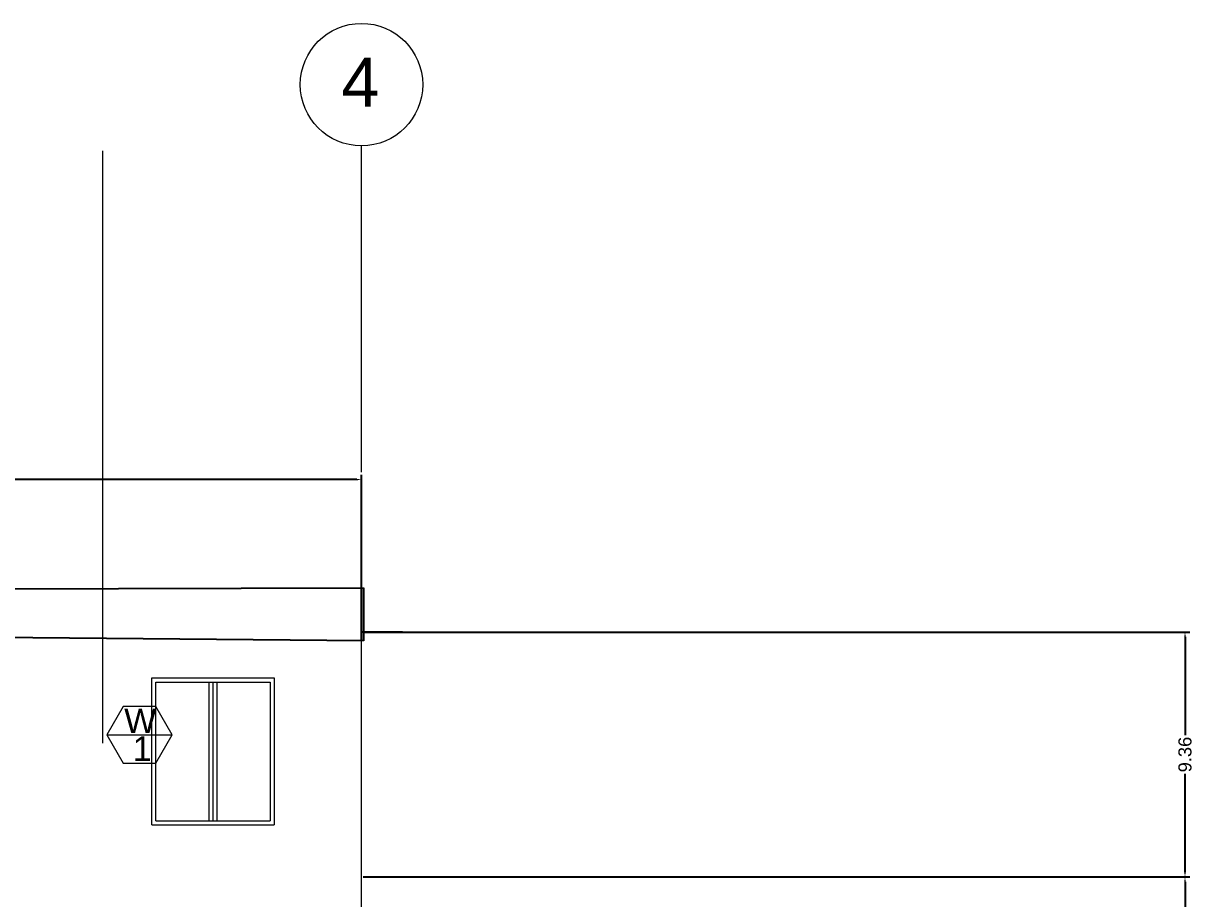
# Model space of a CAD drawing. Header units: millimetres. Extents: x 2391 to 3323, y 1596 to 2537.
# Drawn here: x 2459.4 to 2504.13, y 2475.18 to 2508.64 of the extents above; entities that cross this region are included whole.
import ezdxf

# ---------------------------------------------------------------- set-up
doc = ezdxf.new("R2010")
doc.units = ezdxf.units.MM
doc.layers.get('Defpoints').update_dxf_attribs({"color": 115})
for name, color, linetype in [('ASCENSORE - ELEVATOR', 160, 'Continuous'), ('colums', 100, 'Continuous'), ('dimensions', 203, 'Continuous'), ('doors', 31, 'Continuous'), ('doors and windows schedule', 11, 'Continuous'), ('exterior wall', 140, 'Continuous'), ('Lightning text', 211, 'Continuous')]:
    doc.layers.add(name, color=color, linetype=linetype)
doc.styles.get("Standard").update_dxf_attribs({"font": 'arial.ttf'})
doc.dimstyles.new('Copy of Standard', dxfattribs={"dimtxt": 0.5, "dimasz": 0.18, "dimexe": 0.18, "dimexo": 0.0625, "dimgap": 0.09, "dimtad": 0, "dimzin": 0, "dimdsep": 46, "dimtxsty": 'Standard', "dimcen": 0.09, "dimadec": 0, "dimazin": 0, "dimtfac": 1, "dimtofl": 0, "dimtmove": 0, "dimatfit": 3, "dimfxl": 1, "dimtolj": 1, "dimtzin": 0, "dimarcsym": 0})

# ---------------------------------------------------------------- blocks, each defined once
blk = doc.blocks.new('*D13')
at = {"layer": 'Defpoints', "color": 0, "transparency": 16777216}
for p in [(2472.323, 2485.365), (2503.803, 2485.365), (2472.323, 2476.005)]:
    blk.add_point(p, dxfattribs=at)
at = {"layer": 'dimensions', "color": 0, "lineweight": -2, "transparency": 16777216}
for p, q in [((2472.385, 2485.365), (2503.983, 2485.365)), ((2503.803, 2485.185), (2503.803, 2481.424)), ((2503.803, 2476.185), (2503.803, 2479.946)), ((2472.385, 2476.005), (2503.983, 2476.005))]:
    blk.add_line(p, q, dxfattribs=at)
at = {"layer": 'dimensions', "color": 0, "transparency": 16777216}
for points in [[(2503.773, 2485.185), (2503.833, 2485.185), (2503.803, 2485.365)], [(2503.773, 2476.185), (2503.833, 2476.185), (2503.803, 2476.005)]]:
    blk.add_solid(points, dxfattribs=at)
at = {"layer": 'dimensions', "color": 0, "lineweight": 13, "transparency": 16777216, "insert": (2503.803, 2480.685), "char_height": 0.5, "attachment_point": 5, "rotation": 90}
blk.add_mtext('\\A1;9.36', dxfattribs=at)
blk = doc.blocks.new('*D14')
at = {"layer": 'Defpoints', "color": 0, "transparency": 16777216}
for p in [(2472.323, 2476.005), (2503.803, 2476.005), (2472.323, 2466.645)]:
    blk.add_point(p, dxfattribs=at)
at = {"layer": 'dimensions', "color": 0, "lineweight": -2, "transparency": 16777216}
for p, q in [((2472.385, 2476.005), (2503.983, 2476.005)), ((2503.803, 2475.825), (2503.803, 2472.064)), ((2503.803, 2466.825), (2503.803, 2470.586)), ((2472.385, 2466.645), (2503.983, 2466.645))]:
    blk.add_line(p, q, dxfattribs=at)
at = {"layer": 'dimensions', "color": 0, "transparency": 16777216}
for points in [[(2503.773, 2475.825), (2503.833, 2475.825), (2503.803, 2476.005)], [(2503.773, 2466.825), (2503.833, 2466.825), (2503.803, 2466.645)]]:
    blk.add_solid(points, dxfattribs=at)
at = {"layer": 'dimensions', "color": 0, "lineweight": 13, "transparency": 16777216, "insert": (2503.803, 2471.325), "char_height": 0.5, "attachment_point": 5, "rotation": 90}
blk.add_mtext('\\A1;9.36', dxfattribs=at)
blk = doc.blocks.new('*D22')
at = {"layer": 'Defpoints', "color": 0, "transparency": 16777216}
for p in [(2472.323, 2491.197), (2409.299, 2484.992), (2472.323, 2484.992)]:
    blk.add_point(p, dxfattribs=at)
at = {"layer": 'dimensions', "color": 0, "lineweight": -2, "transparency": 16777216}
for p, q in [((2409.299, 2485.055), (2409.299, 2491.377)), ((2472.323, 2485.055), (2472.323, 2491.377)), ((2409.479, 2491.197), (2439.738, 2491.197)), ((2472.143, 2491.197), (2441.612, 2491.197))]:
    blk.add_line(p, q, dxfattribs=at)
at = {"layer": 'dimensions', "color": 0, "transparency": 16777216}
for points in [[(2409.479, 2491.227), (2409.479, 2491.167), (2409.299, 2491.197)], [(2472.143, 2491.227), (2472.143, 2491.167), (2472.323, 2491.197)]]:
    blk.add_solid(points, dxfattribs=at)
at = {"layer": 'dimensions', "color": 0, "lineweight": 13, "transparency": 16777216, "insert": (2440.675, 2491.197), "char_height": 0.5, "attachment_point": 5}
blk.add_mtext('\\A1;20.00', dxfattribs=at)

msp = doc.modelspace()

# ---------------------------------------------------------------- linework, layer by layer
at = {"layer": 'ASCENSORE - ELEVATOR'}
msp.add_line((2473.883, 2485.365), (2472.323, 2485.365), dxfattribs=at)
at = {"layer": 'colums', "color": 5}
for p, q in [((2440.049, 2486.961), (2472.396, 2487.058)), ((2472.396, 2487.058), (2472.396, 2485.033)), ((2472.396, 2485.033), (2439.953, 2485.322))]:
    msp.add_line(p, q, dxfattribs=at)
at = {"layer": 'doors', "lineweight": 13}
for p, q in [((2464.301, 2477.996), (2464.301, 2483.612)), ((2464.301, 2483.612), (2468.981, 2483.612)), ((2464.457, 2478.152), (2464.457, 2483.456)), ((2464.457, 2483.456), (2468.825, 2483.456)), ((2466.485, 2483.456), (2466.485, 2478.152)), ((2466.641, 2483.456), (2466.641, 2478.152)), ((2466.797, 2483.456), (2466.797, 2478.152)), ((2468.825, 2483.456), (2468.825, 2478.152)), ((2468.981, 2483.612), (2468.981, 2477.996)), ((2464.301, 2477.996), (2468.981, 2477.996)), ((2464.457, 2478.152), (2468.825, 2478.152))]:
    msp.add_line(p, q, dxfattribs=at)
at = {"layer": 'doors and windows schedule', "lineweight": 13}
msp.add_line((2462.588, 2481.439), (2465.084, 2481.439), dxfattribs=at)
msp.add_lwpolyline([(2463.212, 2482.52), (2462.588, 2481.439), (2463.212, 2480.358), (2464.46, 2480.358), (2465.084, 2481.439), (2464.46, 2482.52)], close=True, dxfattribs=at)
at = {"layer": 'exterior wall', "lineweight": 13}
msp.add_line((2472.323, 2457.285), (2472.323, 2485.347), dxfattribs=at)
at = {"layer": 'Lightning text', "linetype": 'ByBlock', "lineweight": 13, "ltscale": 0.02}
for p, q in [((2462.428, 2481.119), (2462.428, 2503.766)), ((2472.322, 2491.478), (2472.322, 2503.958))]:
    msp.add_line(p, q, dxfattribs=at)
msp.add_circle((2472.322, 2506.298), 2.34, dxfattribs=at)

# ---------------------------------------------------------------- texts
at = {"layer": 'doors and windows schedule', "lineweight": 13, "attachment_point": 1}
for s, insert, char_height in [('4', (2471.551, 2507.329), 1.872), ('W', (2463.249, 2482.443), 0.936), ('1', (2463.573, 2481.379), 0.936)]:
    msp.add_mtext_dynamic_manual_height_columns(s, width=0.25784, gutter_width=12.5, heights=[0.0584], dxfattribs=dict(at, insert=insert, char_height=char_height))

# ---------------------------------------------------------------- dimensions: what is measured, and where the dimension line sits
at = {"layer": 'dimensions', "lineweight": 13}
dim = msp.add_linear_dim(base=(2472.323, 2491.197), p1=(2409.299, 2484.992), p2=(2472.323, 2484.992), text='20.00', dimstyle='Copy of Standard', dxfattribs=at)
dim.commit()
dim.dimension.update_dxf_attribs({"geometry": '*D22', "text_midpoint": (2440.675, 2491.197), "dimtype": 160})
for base, p1, p2, picture, middle in [((2503.803, 2485.365), (2472.323, 2476.005), (2472.323, 2485.365), '*D13', (2503.803, 2480.685)), ((2503.803, 2476.005), (2472.323, 2466.645), (2472.323, 2476.005), '*D14', (2503.803, 2471.325))]:
    dim = msp.add_linear_dim(base=base, p1=p1, p2=p2, angle=90, dimstyle='Copy of Standard', dxfattribs=at)
    dim.commit()
    dim.dimension.update_dxf_attribs({"geometry": picture, "text_midpoint": middle})

doc.saveas('drawing.dxf')
